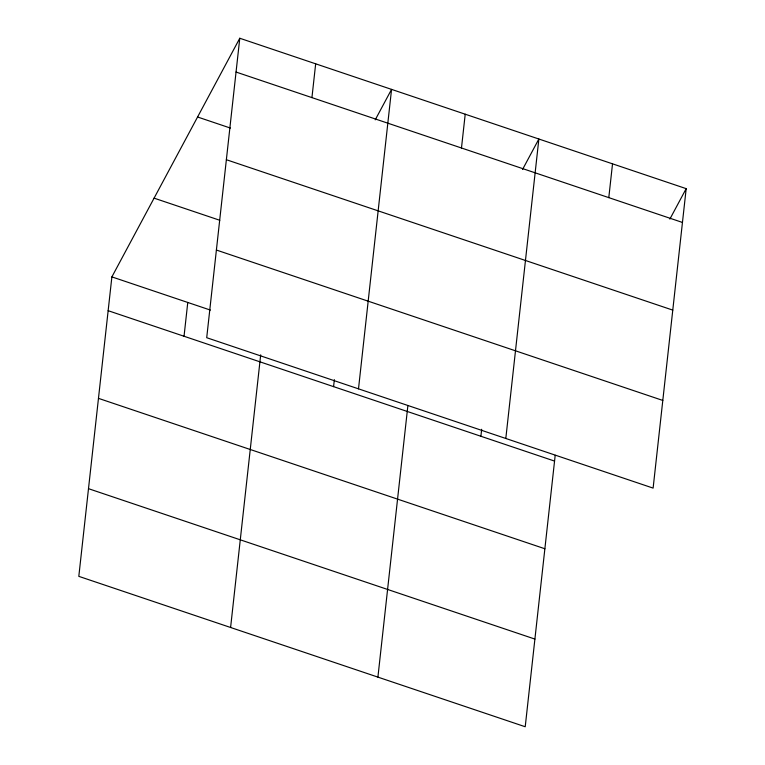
<?xml version="1.0" encoding="UTF-8"?>
<svg xmlns="http://www.w3.org/2000/svg" width="765" height="765" viewBox="0 0 765 765"><rect width="100%" height="100%" fill="white"/><g stroke="black" fill="none" stroke-linecap="round" stroke-linejoin="round"><path stroke-width="1.15" d="M239.78 38.25L206.713 337.709L653.119 488.108L686.186 188.649L239.78 38.25L111.881 276.892L78.814 576.351L525.22 726.75L555.199 455.261M184.04 336.256L187.769 302.462M230.6 627.482L260.693 354.836M311.938 97.614L315.668 63.82M333.578 386.641L334.353 379.65M358.498 388.84L391.556 89.39L375.233 119.837M377.91 677.121L407.879 405.632M461.477 147.999L465.216 114.205M480.898 436.27L481.673 429.28M505.808 438.479L538.866 139.02L522.552 169.467M608.797 197.628L612.526 163.834M669.863 219.106L686.186 188.649M236.041 72.044L682.447 222.443M197.571 116.997L230.418 128.071M226.364 159.713L672.77 310.112M154.081 198.145L219.775 220.272M216.39 250.04L662.806 400.439M111.881 276.892L210.423 310.093M108.142 310.686L554.558 461.085M98.465 398.355L544.871 548.754M88.501 488.682L534.907 639.081"/></g></svg>
